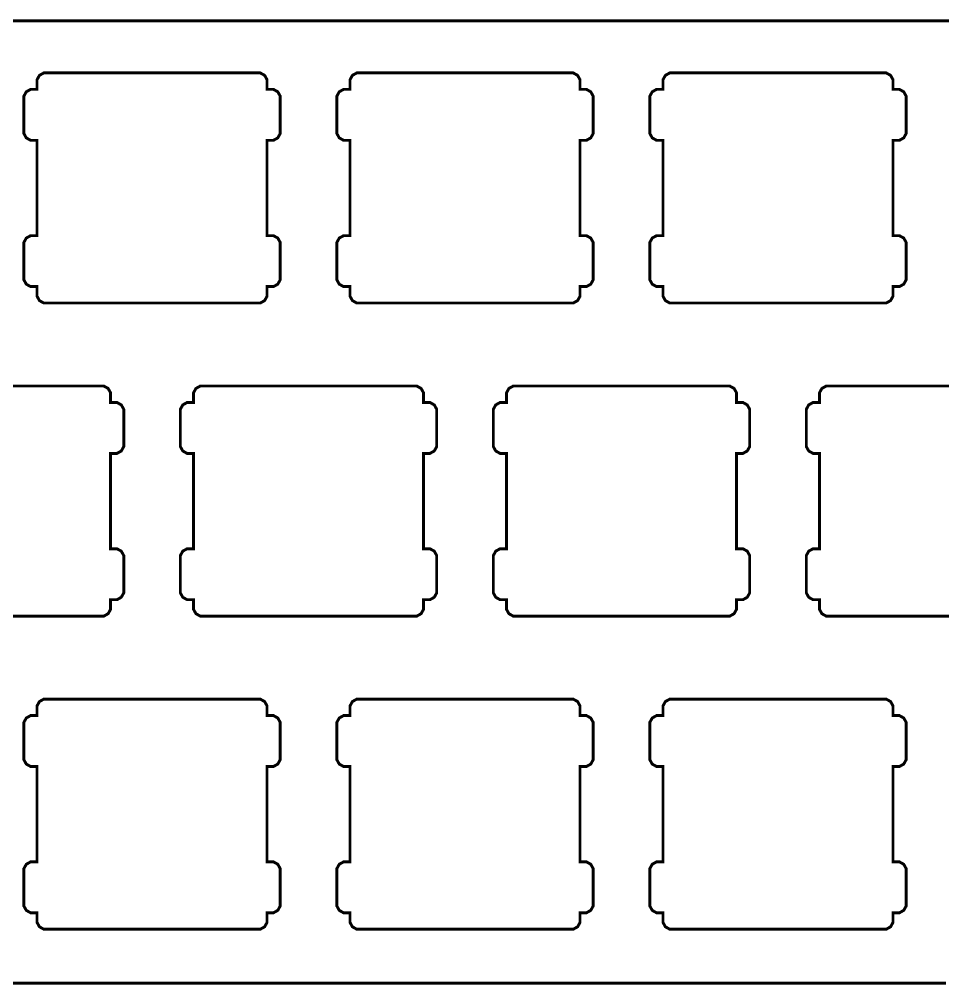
# Model space of a CAD drawing. Extents: x 0.13 to 8.82, y 0.12 to 2.43.
# Drawn here: x 4.344 to 6.557, y 0.115 to 2.428 of the extents above; entities that cross this region are included whole.
import ezdxf

# ---------------------------------------------------------------- set-up
doc = ezdxf.new("R2010")
doc.units = 0
doc.layers.get('0').update_dxf_attribs({"linetype": 'CONTINUOUS'})

msp = doc.modelspace()

# ---------------------------------------------------------------- linework, layer by layer
at = {"color": 0, "const_width": 0.006944}
for points in [[(6.64236, 2.42421), (6.32813, 2.42421), (6.00336, 2.42421), (5.67019, 2.42421), (5.33068, 2.42421), (4.98703, 2.42421), (4.64139, 2.42421), (4.29579, 2.42421)], [(4.28743, 0.998047), (4.3814, 0.998047), (4.46338, 0.998047), (4.52132, 0.998047), (4.54335, 0.998047), (4.54335, 0.998047), (4.54682, 0.998047), (4.55724, 1.00385), (4.56304, 1.01427), (4.56304, 1.01774), (4.56304, 1.01774), (4.56304, 1.02756), (4.56304, 1.03738), (4.56304, 1.03738), (4.56304, 1.03738), (4.56896, 1.03738), (4.57487, 1.03738), (4.57487, 1.03738), (4.57835, 1.03738), (4.58876, 1.04319), (4.59457, 1.0536), (4.59457, 1.05707), (4.59457, 1.05707), (4.59457, 1.07004), (4.59457, 1.09842), (4.59457, 1.12684), (4.59457, 1.13976), (4.59457, 1.13976), (4.59457, 1.14328), (4.58876, 1.1537), (4.57835, 1.15945), (4.57487, 1.15945), (4.57487, 1.15945), (4.56896, 1.15945), (4.56304, 1.15945), (4.56304, 1.15945), (4.56304, 1.15945), (4.56304, 1.19515), (4.56304, 1.27365), (4.56304, 1.35216), (4.56304, 1.3878), (4.56304, 1.3878), (4.56304, 1.3878), (4.56896, 1.3878), (4.57487, 1.3878), (4.57487, 1.3878), (4.57835, 1.3878), (4.58876, 1.39361), (4.59457, 1.40403), (4.59457, 1.4075), (4.59457, 1.4075), (4.59457, 1.42042), (4.59457, 1.44883), (4.59457, 1.47726), (4.59457, 1.49013), (4.59457, 1.49013), (4.59457, 1.49365), (4.58876, 1.50407), (4.57835, 1.50987), (4.57487, 1.50987), (4.57487, 1.50987), (4.56896, 1.50987), (4.56304, 1.50987), (4.56304, 1.50987), (4.56304, 1.50987), (4.56304, 1.51969), (4.56304, 1.52951), (4.56304, 1.52951), (4.56304, 1.53304), (4.55724, 1.54346), (4.54682, 1.54921), (4.54335, 1.54921), (4.54335, 1.54921), (4.52132, 1.54921), (4.46338, 1.54921), (4.3814, 1.54921), (4.28743, 1.54921)], [(6.6314, 1.54921), (6.53743, 1.54921), (6.44347, 1.54921), (6.36149, 1.54921), (6.30354, 1.54921), (6.28157, 1.54921), (6.28157, 1.54921), (6.27806, 1.54921), (6.26764, 1.54346), (6.26188, 1.53304), (6.26188, 1.52951), (6.26188, 1.52951), (6.26188, 1.51969), (6.26188, 1.50987), (6.26188, 1.50987), (6.26188, 1.50987), (6.25597, 1.50987), (6.25006, 1.50987), (6.25006, 1.50987), (6.24653, 1.50987), (6.23611, 1.50407), (6.23036, 1.49365), (6.23036, 1.49013), (6.23036, 1.49013), (6.23036, 1.47726), (6.23036, 1.44883), (6.23036, 1.42042), (6.23036, 1.4075), (6.23036, 1.4075), (6.23036, 1.40403), (6.23611, 1.39361), (6.24653, 1.3878), (6.25006, 1.3878), (6.25006, 1.3878), (6.25597, 1.3878), (6.26188, 1.3878), (6.26188, 1.3878), (6.26188, 1.3878), (6.26188, 1.35216), (6.26188, 1.27365), (6.26188, 1.19515), (6.26188, 1.15945), (6.26188, 1.15945), (6.26188, 1.15945), (6.25597, 1.15945), (6.25006, 1.15945), (6.25006, 1.15945), (6.24653, 1.15945), (6.23611, 1.1537), (6.23036, 1.14328), (6.23036, 1.13976), (6.23036, 1.13976), (6.23036, 1.12684), (6.23036, 1.09842), (6.23036, 1.07004), (6.23036, 1.05707), (6.23036, 1.05707), (6.23036, 1.0536), (6.23611, 1.04319), (6.24653, 1.03738), (6.25006, 1.03738), (6.25006, 1.03738), (6.25597, 1.03738), (6.26188, 1.03738), (6.26188, 1.03738), (6.26188, 1.03738), (6.26188, 1.02756), (6.26188, 1.01774), (6.26188, 1.01774), (6.26188, 1.01774), (6.26188, 1.01427), (6.26764, 1.00385), (6.27806, 0.998047), (6.28157, 0.998047), (6.28157, 0.998047), (6.30354, 0.998047), (6.36149, 0.998047), (6.44347, 0.998047), (6.53743, 0.998047), (6.6314, 0.998047)], [(4.11703, 0.118652), (4.47803, 0.118652), (4.83897, 0.118652), (5.19769, 0.118652), (5.55192, 0.118652), (5.89942, 0.118652), (6.23801, 0.118652), (6.56543, 0.118652)]]:
    msp.add_lwpolyline(points, dxfattribs=at)
for points in [[(4.38688, 1.76774), (4.38688, 1.76426), (4.39264, 1.75385), (4.40306, 1.74804), (4.40657, 1.74804), (4.40657, 1.74804), (4.42854, 1.74804), (4.48649, 1.74804), (4.56847, 1.74804), (4.66243, 1.74804), (4.7564, 1.74804), (4.83838, 1.74804), (4.89632, 1.74804), (4.91835, 1.74804), (4.91835, 1.74804), (4.92182, 1.74804), (4.93224, 1.75385), (4.93804, 1.76426), (4.93804, 1.76774), (4.93804, 1.76774), (4.93804, 1.77756), (4.93804, 1.78737), (4.93804, 1.78737), (4.93804, 1.78737), (4.94396, 1.78737), (4.94987, 1.78737), (4.94987, 1.78737), (4.95335, 1.78737), (4.96376, 1.79318), (4.96957, 1.8036), (4.96957, 1.80707), (4.96957, 1.80707), (4.96957, 1.82004), (4.96957, 1.84842), (4.96957, 1.87685), (4.96957, 1.88976), (4.96957, 1.88976), (4.96957, 1.89328), (4.96376, 1.90369), (4.95335, 1.90944), (4.94987, 1.90944), (4.94987, 1.90944), (4.94396, 1.90944), (4.93804, 1.90944), (4.93804, 1.90944), (4.93804, 1.90944), (4.93804, 1.94515), (4.93804, 2.02365), (4.93804, 2.10215), (4.93804, 2.13781), (4.93804, 2.13781), (4.93804, 2.13781), (4.94396, 2.13781), (4.94987, 2.13781), (4.94987, 2.13781), (4.95335, 2.13781), (4.96376, 2.14361), (4.96957, 2.15403), (4.96957, 2.1575), (4.96957, 2.1575), (4.96957, 2.17042), (4.96957, 2.19883), (4.96957, 2.22726), (4.96957, 2.24013), (4.96957, 2.24013), (4.96957, 2.24365), (4.96376, 2.25407), (4.95335, 2.25987), (4.94987, 2.25987), (4.94987, 2.25987), (4.94396, 2.25987), (4.93804, 2.25987), (4.93804, 2.25987), (4.93804, 2.25987), (4.93804, 2.26969), (4.93804, 2.27951), (4.93804, 2.27951), (4.93804, 2.28304), (4.93224, 2.29346), (4.92182, 2.29921), (4.91835, 2.29921), (4.91835, 2.29921), (4.89632, 2.29921), (4.83838, 2.29921), (4.7564, 2.29921), (4.66243, 2.29921), (4.56847, 2.29921), (4.48649, 2.29921), (4.42854, 2.29921), (4.40657, 2.29921), (4.40657, 2.29921), (4.40306, 2.29921), (4.39264, 2.29346), (4.38688, 2.28304), (4.38688, 2.27951), (4.38688, 2.27951), (4.38688, 2.26969), (4.38688, 2.25987), (4.38688, 2.25987), (4.38688, 2.25987), (4.38097, 2.25987), (4.37506, 2.25987), (4.37506, 2.25987), (4.37153, 2.25987), (4.36111, 2.25407), (4.35536, 2.24365), (4.35536, 2.24013), (4.35536, 2.24013), (4.35536, 2.22726), (4.35536, 2.19883), (4.35536, 2.17042), (4.35536, 2.1575), (4.35536, 2.1575), (4.35536, 2.15403), (4.36111, 2.14361), (4.37153, 2.13781), (4.37506, 2.13781), (4.37506, 2.13781), (4.38097, 2.13781), (4.38688, 2.13781), (4.38688, 2.13781), (4.38688, 2.13781), (4.38688, 2.10215), (4.38688, 2.02365), (4.38688, 1.94515), (4.38688, 1.90944), (4.38688, 1.90944), (4.38688, 1.90944), (4.38097, 1.90944), (4.37506, 1.90944), (4.37506, 1.90944), (4.37153, 1.90944), (4.36111, 1.90369), (4.35536, 1.89328), (4.35536, 1.88976), (4.35536, 1.88976), (4.35536, 1.87685), (4.35536, 1.84842), (4.35536, 1.82004), (4.35536, 1.80707), (4.35536, 1.80707), (4.35536, 1.8036), (4.36111, 1.79318), (4.37153, 1.78737), (4.37506, 1.78737), (4.37506, 1.78737), (4.38097, 1.78737), (4.38688, 1.78737), (4.38688, 1.78737), (4.38688, 1.78737), (4.38688, 1.77756), (4.38688, 1.76774), (4.38688, 1.76774)], [(5.13688, 1.76774), (5.13688, 1.76426), (5.14264, 1.75385), (5.15306, 1.74804), (5.15657, 1.74804), (5.15657, 1.74804), (5.17854, 1.74804), (5.23649, 1.74804), (5.31847, 1.74804), (5.41243, 1.74804), (5.5064, 1.74804), (5.58838, 1.74804), (5.64632, 1.74804), (5.66835, 1.74804), (5.66835, 1.74804), (5.67182, 1.74804), (5.68224, 1.75385), (5.68804, 1.76426), (5.68804, 1.76774), (5.68804, 1.76774), (5.68804, 1.77756), (5.68804, 1.78737), (5.68804, 1.78737), (5.68804, 1.78737), (5.69396, 1.78737), (5.69987, 1.78737), (5.69987, 1.78737), (5.70335, 1.78737), (5.71376, 1.79318), (5.71957, 1.8036), (5.71957, 1.80707), (5.71957, 1.80707), (5.71957, 1.82004), (5.71957, 1.84842), (5.71957, 1.87685), (5.71957, 1.88976), (5.71957, 1.88976), (5.71957, 1.89328), (5.71376, 1.90369), (5.70335, 1.90944), (5.69987, 1.90944), (5.69987, 1.90944), (5.69396, 1.90944), (5.68804, 1.90944), (5.68804, 1.90944), (5.68804, 1.90944), (5.68804, 1.94515), (5.68804, 2.02365), (5.68804, 2.10215), (5.68804, 2.13781), (5.68804, 2.13781), (5.68804, 2.13781), (5.69396, 2.13781), (5.69987, 2.13781), (5.69987, 2.13781), (5.70335, 2.13781), (5.71376, 2.14361), (5.71957, 2.15403), (5.71957, 2.1575), (5.71957, 2.1575), (5.71957, 2.17042), (5.71957, 2.19883), (5.71957, 2.22726), (5.71957, 2.24013), (5.71957, 2.24013), (5.71957, 2.24365), (5.71376, 2.25407), (5.70335, 2.25987), (5.69987, 2.25987), (5.69987, 2.25987), (5.69396, 2.25987), (5.68804, 2.25987), (5.68804, 2.25987), (5.68804, 2.25987), (5.68804, 2.26969), (5.68804, 2.27951), (5.68804, 2.27951), (5.68804, 2.28304), (5.68224, 2.29346), (5.67182, 2.29921), (5.66835, 2.29921), (5.66835, 2.29921), (5.64632, 2.29921), (5.58838, 2.29921), (5.5064, 2.29921), (5.41243, 2.29921), (5.31847, 2.29921), (5.23649, 2.29921), (5.17854, 2.29921), (5.15657, 2.29921), (5.15657, 2.29921), (5.15306, 2.29921), (5.14264, 2.29346), (5.13688, 2.28304), (5.13688, 2.27951), (5.13688, 2.27951), (5.13688, 2.26969), (5.13688, 2.25987), (5.13688, 2.25987), (5.13688, 2.25987), (5.13097, 2.25987), (5.12506, 2.25987), (5.12506, 2.25987), (5.12153, 2.25987), (5.11111, 2.25407), (5.10536, 2.24365), (5.10536, 2.24013), (5.10536, 2.24013), (5.10536, 2.22726), (5.10536, 2.19883), (5.10536, 2.17042), (5.10536, 2.1575), (5.10536, 2.1575), (5.10536, 2.15403), (5.11111, 2.14361), (5.12153, 2.13781), (5.12506, 2.13781), (5.12506, 2.13781), (5.13097, 2.13781), (5.13688, 2.13781), (5.13688, 2.13781), (5.13688, 2.13781), (5.13688, 2.10215), (5.13688, 2.02365), (5.13688, 1.94515), (5.13688, 1.90944), (5.13688, 1.90944), (5.13688, 1.90944), (5.13097, 1.90944), (5.12506, 1.90944), (5.12506, 1.90944), (5.12153, 1.90944), (5.11111, 1.90369), (5.10536, 1.89328), (5.10536, 1.88976), (5.10536, 1.88976), (5.10536, 1.87685), (5.10536, 1.84842), (5.10536, 1.82004), (5.10536, 1.80707), (5.10536, 1.80707), (5.10536, 1.8036), (5.11111, 1.79318), (5.12153, 1.78737), (5.12506, 1.78737), (5.12506, 1.78737), (5.13097, 1.78737), (5.13688, 1.78737), (5.13688, 1.78737), (5.13688, 1.78737), (5.13688, 1.77756), (5.13688, 1.76774), (5.13688, 1.76774)], [(5.88688, 1.76774), (5.88688, 1.76426), (5.89264, 1.75385), (5.90306, 1.74804), (5.90657, 1.74804), (5.90657, 1.74804), (5.92854, 1.74804), (5.98649, 1.74804), (6.06847, 1.74804), (6.16243, 1.74804), (6.2564, 1.74804), (6.33838, 1.74804), (6.39632, 1.74804), (6.41835, 1.74804), (6.41835, 1.74804), (6.42182, 1.74804), (6.43224, 1.75385), (6.43804, 1.76426), (6.43804, 1.76774), (6.43804, 1.76774), (6.43804, 1.77756), (6.43804, 1.78737), (6.43804, 1.78737), (6.43804, 1.78737), (6.44396, 1.78737), (6.44987, 1.78737), (6.44987, 1.78737), (6.45335, 1.78737), (6.46376, 1.79318), (6.46957, 1.8036), (6.46957, 1.80707), (6.46957, 1.80707), (6.46957, 1.82004), (6.46957, 1.84842), (6.46957, 1.87685), (6.46957, 1.88976), (6.46957, 1.88976), (6.46957, 1.89328), (6.46376, 1.90369), (6.45335, 1.90944), (6.44987, 1.90944), (6.44987, 1.90944), (6.44396, 1.90944), (6.43804, 1.90944), (6.43804, 1.90944), (6.43804, 1.90944), (6.43804, 1.94515), (6.43804, 2.02365), (6.43804, 2.10215), (6.43804, 2.13781), (6.43804, 2.13781), (6.43804, 2.13781), (6.44396, 2.13781), (6.44987, 2.13781), (6.44987, 2.13781), (6.45335, 2.13781), (6.46376, 2.14361), (6.46957, 2.15403), (6.46957, 2.1575), (6.46957, 2.1575), (6.46957, 2.17042), (6.46957, 2.19883), (6.46957, 2.22726), (6.46957, 2.24013), (6.46957, 2.24013), (6.46957, 2.24365), (6.46376, 2.25407), (6.45335, 2.25987), (6.44987, 2.25987), (6.44987, 2.25987), (6.44396, 2.25987), (6.43804, 2.25987), (6.43804, 2.25987), (6.43804, 2.25987), (6.43804, 2.26969), (6.43804, 2.27951), (6.43804, 2.27951), (6.43804, 2.28304), (6.43224, 2.29346), (6.42182, 2.29921), (6.41835, 2.29921), (6.41835, 2.29921), (6.39632, 2.29921), (6.33838, 2.29921), (6.2564, 2.29921), (6.16243, 2.29921), (6.06847, 2.29921), (5.98649, 2.29921), (5.92854, 2.29921), (5.90657, 2.29921), (5.90657, 2.29921), (5.90306, 2.29921), (5.89264, 2.29346), (5.88688, 2.28304), (5.88688, 2.27951), (5.88688, 2.27951), (5.88688, 2.26969), (5.88688, 2.25987), (5.88688, 2.25987), (5.88688, 2.25987), (5.88097, 2.25987), (5.87506, 2.25987), (5.87506, 2.25987), (5.87153, 2.25987), (5.86111, 2.25407), (5.85536, 2.24365), (5.85536, 2.24013), (5.85536, 2.24013), (5.85536, 2.22726), (5.85536, 2.19883), (5.85536, 2.17042), (5.85536, 2.1575), (5.85536, 2.1575), (5.85536, 2.15403), (5.86111, 2.14361), (5.87153, 2.13781), (5.87506, 2.13781), (5.87506, 2.13781), (5.88097, 2.13781), (5.88688, 2.13781), (5.88688, 2.13781), (5.88688, 2.13781), (5.88688, 2.10215), (5.88688, 2.02365), (5.88688, 1.94515), (5.88688, 1.90944), (5.88688, 1.90944), (5.88688, 1.90944), (5.88097, 1.90944), (5.87506, 1.90944), (5.87506, 1.90944), (5.87153, 1.90944), (5.86111, 1.90369), (5.85536, 1.89328), (5.85536, 1.88976), (5.85536, 1.88976), (5.85536, 1.87685), (5.85536, 1.84842), (5.85536, 1.82004), (5.85536, 1.80707), (5.85536, 1.80707), (5.85536, 1.8036), (5.86111, 1.79318), (5.87153, 1.78737), (5.87506, 1.78737), (5.87506, 1.78737), (5.88097, 1.78737), (5.88688, 1.78737), (5.88688, 1.78737), (5.88688, 1.78737), (5.88688, 1.77756), (5.88688, 1.76774), (5.88688, 1.76774)], [(4.76188, 1.01774), (4.76188, 1.01427), (4.76764, 1.00385), (4.77806, 0.998047), (4.78157, 0.998047), (4.78157, 0.998047), (4.80354, 0.998047), (4.86149, 0.998047), (4.94347, 0.998047), (5.03743, 0.998047), (5.1314, 0.998047), (5.21338, 0.998047), (5.27132, 0.998047), (5.29335, 0.998047), (5.29335, 0.998047), (5.29682, 0.998047), (5.30724, 1.00385), (5.31304, 1.01427), (5.31304, 1.01774), (5.31304, 1.01774), (5.31304, 1.02756), (5.31304, 1.03738), (5.31304, 1.03738), (5.31304, 1.03738), (5.31896, 1.03738), (5.32487, 1.03738), (5.32487, 1.03738), (5.32835, 1.03738), (5.33876, 1.04319), (5.34457, 1.0536), (5.34457, 1.05707), (5.34457, 1.05707), (5.34457, 1.07004), (5.34457, 1.09842), (5.34457, 1.12684), (5.34457, 1.13976), (5.34457, 1.13976), (5.34457, 1.14328), (5.33876, 1.1537), (5.32835, 1.15945), (5.32487, 1.15945), (5.32487, 1.15945), (5.31896, 1.15945), (5.31304, 1.15945), (5.31304, 1.15945), (5.31304, 1.15945), (5.31304, 1.19515), (5.31304, 1.27365), (5.31304, 1.35216), (5.31304, 1.3878), (5.31304, 1.3878), (5.31304, 1.3878), (5.31896, 1.3878), (5.32487, 1.3878), (5.32487, 1.3878), (5.32835, 1.3878), (5.33876, 1.39361), (5.34457, 1.40403), (5.34457, 1.4075), (5.34457, 1.4075), (5.34457, 1.42042), (5.34457, 1.44883), (5.34457, 1.47726), (5.34457, 1.49013), (5.34457, 1.49013), (5.34457, 1.49365), (5.33876, 1.50407), (5.32835, 1.50987), (5.32487, 1.50987), (5.32487, 1.50987), (5.31896, 1.50987), (5.31304, 1.50987), (5.31304, 1.50987), (5.31304, 1.50987), (5.31304, 1.51969), (5.31304, 1.52951), (5.31304, 1.52951), (5.31304, 1.53304), (5.30724, 1.54346), (5.29682, 1.54921), (5.29335, 1.54921), (5.29335, 1.54921), (5.27132, 1.54921), (5.21338, 1.54921), (5.1314, 1.54921), (5.03743, 1.54921), (4.94347, 1.54921), (4.86149, 1.54921), (4.80354, 1.54921), (4.78157, 1.54921), (4.78157, 1.54921), (4.77806, 1.54921), (4.76764, 1.54346), (4.76188, 1.53304), (4.76188, 1.52951), (4.76188, 1.52951), (4.76188, 1.51969), (4.76188, 1.50987), (4.76188, 1.50987), (4.76188, 1.50987), (4.75597, 1.50987), (4.75006, 1.50987), (4.75006, 1.50987), (4.74653, 1.50987), (4.73611, 1.50407), (4.73036, 1.49365), (4.73036, 1.49013), (4.73036, 1.49013), (4.73036, 1.47726), (4.73036, 1.44883), (4.73036, 1.42042), (4.73036, 1.4075), (4.73036, 1.4075), (4.73036, 1.40403), (4.73611, 1.39361), (4.74653, 1.3878), (4.75006, 1.3878), (4.75006, 1.3878), (4.75597, 1.3878), (4.76188, 1.3878), (4.76188, 1.3878), (4.76188, 1.3878), (4.76188, 1.35216), (4.76188, 1.27365), (4.76188, 1.19515), (4.76188, 1.15945), (4.76188, 1.15945), (4.76188, 1.15945), (4.75597, 1.15945), (4.75006, 1.15945), (4.75006, 1.15945), (4.74653, 1.15945), (4.73611, 1.1537), (4.73036, 1.14328), (4.73036, 1.13976), (4.73036, 1.13976), (4.73036, 1.12684), (4.73036, 1.09842), (4.73036, 1.07004), (4.73036, 1.05707), (4.73036, 1.05707), (4.73036, 1.0536), (4.73611, 1.04319), (4.74653, 1.03738), (4.75006, 1.03738), (4.75006, 1.03738), (4.75597, 1.03738), (4.76188, 1.03738), (4.76188, 1.03738), (4.76188, 1.03738), (4.76188, 1.02756), (4.76188, 1.01774), (4.76188, 1.01774)], [(5.51188, 1.01774), (5.51188, 1.01427), (5.51764, 1.00385), (5.52806, 0.998047), (5.53157, 0.998047), (5.53157, 0.998047), (5.55354, 0.998047), (5.61149, 0.998047), (5.69347, 0.998047), (5.78743, 0.998047), (5.8814, 0.998047), (5.96338, 0.998047), (6.02132, 0.998047), (6.04335, 0.998047), (6.04335, 0.998047), (6.04682, 0.998047), (6.05724, 1.00385), (6.06304, 1.01427), (6.06304, 1.01774), (6.06304, 1.01774), (6.06304, 1.02756), (6.06304, 1.03738), (6.06304, 1.03738), (6.06304, 1.03738), (6.06896, 1.03738), (6.07487, 1.03738), (6.07487, 1.03738), (6.07835, 1.03738), (6.08876, 1.04319), (6.09457, 1.0536), (6.09457, 1.05707), (6.09457, 1.05707), (6.09457, 1.07004), (6.09457, 1.09842), (6.09457, 1.12684), (6.09457, 1.13976), (6.09457, 1.13976), (6.09457, 1.14328), (6.08876, 1.1537), (6.07835, 1.15945), (6.07487, 1.15945), (6.07487, 1.15945), (6.06896, 1.15945), (6.06304, 1.15945), (6.06304, 1.15945), (6.06304, 1.15945), (6.06304, 1.19515), (6.06304, 1.27365), (6.06304, 1.35216), (6.06304, 1.3878), (6.06304, 1.3878), (6.06304, 1.3878), (6.06896, 1.3878), (6.07487, 1.3878), (6.07487, 1.3878), (6.07835, 1.3878), (6.08876, 1.39361), (6.09457, 1.40403), (6.09457, 1.4075), (6.09457, 1.4075), (6.09457, 1.42042), (6.09457, 1.44883), (6.09457, 1.47726), (6.09457, 1.49013), (6.09457, 1.49013), (6.09457, 1.49365), (6.08876, 1.50407), (6.07835, 1.50987), (6.07487, 1.50987), (6.07487, 1.50987), (6.06896, 1.50987), (6.06304, 1.50987), (6.06304, 1.50987), (6.06304, 1.50987), (6.06304, 1.51969), (6.06304, 1.52951), (6.06304, 1.52951), (6.06304, 1.53304), (6.05724, 1.54346), (6.04682, 1.54921), (6.04335, 1.54921), (6.04335, 1.54921), (6.02132, 1.54921), (5.96338, 1.54921), (5.8814, 1.54921), (5.78743, 1.54921), (5.69347, 1.54921), (5.61149, 1.54921), (5.55354, 1.54921), (5.53157, 1.54921), (5.53157, 1.54921), (5.52806, 1.54921), (5.51764, 1.54346), (5.51188, 1.53304), (5.51188, 1.52951), (5.51188, 1.52951), (5.51188, 1.51969), (5.51188, 1.50987), (5.51188, 1.50987), (5.51188, 1.50987), (5.50597, 1.50987), (5.50006, 1.50987), (5.50006, 1.50987), (5.49653, 1.50987), (5.48611, 1.50407), (5.48036, 1.49365), (5.48036, 1.49013), (5.48036, 1.49013), (5.48036, 1.47726), (5.48036, 1.44883), (5.48036, 1.42042), (5.48036, 1.4075), (5.48036, 1.4075), (5.48036, 1.40403), (5.48611, 1.39361), (5.49653, 1.3878), (5.50006, 1.3878), (5.50006, 1.3878), (5.50597, 1.3878), (5.51188, 1.3878), (5.51188, 1.3878), (5.51188, 1.3878), (5.51188, 1.35216), (5.51188, 1.27365), (5.51188, 1.19515), (5.51188, 1.15945), (5.51188, 1.15945), (5.51188, 1.15945), (5.50597, 1.15945), (5.50006, 1.15945), (5.50006, 1.15945), (5.49653, 1.15945), (5.48611, 1.1537), (5.48036, 1.14328), (5.48036, 1.13976), (5.48036, 1.13976), (5.48036, 1.12684), (5.48036, 1.09842), (5.48036, 1.07004), (5.48036, 1.05707), (5.48036, 1.05707), (5.48036, 1.0536), (5.48611, 1.04319), (5.49653, 1.03738), (5.50006, 1.03738), (5.50006, 1.03738), (5.50597, 1.03738), (5.51188, 1.03738), (5.51188, 1.03738), (5.51188, 1.03738), (5.51188, 1.02756), (5.51188, 1.01774), (5.51188, 1.01774)], [(4.38688, 0.26774), (4.38688, 0.264268), (4.39264, 0.253851), (4.40306, 0.248047), (4.40657, 0.248047), (4.40657, 0.248047), (4.42854, 0.248047), (4.48649, 0.248047), (4.56847, 0.248047), (4.66243, 0.248047), (4.7564, 0.248047), (4.83838, 0.248047), (4.89632, 0.248047), (4.91835, 0.248047), (4.91835, 0.248047), (4.92182, 0.248047), (4.93224, 0.253851), (4.93804, 0.264268), (4.93804, 0.26774), (4.93804, 0.26774), (4.93804, 0.277561), (4.93804, 0.287381), (4.93804, 0.287381), (4.93804, 0.287381), (4.94396, 0.287381), (4.94987, 0.287381), (4.94987, 0.287381), (4.95335, 0.287381), (4.96376, 0.293186), (4.96957, 0.303603), (4.96957, 0.307075), (4.96957, 0.307075), (4.96957, 0.320042), (4.96957, 0.348415), (4.96957, 0.376844), (4.96957, 0.389757), (4.96957, 0.389757), (4.96957, 0.393283), (4.96376, 0.4037), (4.95335, 0.409451), (4.94987, 0.409451), (4.94987, 0.409451), (4.94396, 0.409451), (4.93804, 0.409451), (4.93804, 0.409451), (4.93804, 0.409451), (4.93804, 0.44515), (4.93804, 0.523654), (4.93804, 0.60216), (4.93804, 0.637804), (4.93804, 0.637804), (4.93804, 0.637804), (4.94396, 0.637804), (4.94987, 0.637804), (4.94987, 0.637804), (4.95335, 0.637804), (4.96376, 0.643608), (4.96957, 0.654025), (4.96957, 0.657497), (4.96957, 0.657497), (4.96957, 0.67041), (4.96957, 0.698839), (4.96957, 0.727268), (4.96957, 0.740126), (4.96957, 0.740126), (4.96957, 0.743653), (4.96376, 0.754069), (4.95335, 0.759874), (4.94987, 0.759874), (4.94987, 0.759874), (4.94396, 0.759874), (4.93804, 0.759874), (4.93804, 0.759874), (4.93804, 0.759874), (4.93804, 0.769694), (4.93804, 0.779514), (4.93804, 0.779514), (4.93804, 0.78304), (4.93224, 0.793457), (4.92182, 0.799208), (4.91835, 0.799208), (4.91835, 0.799208), (4.89632, 0.799208), (4.83838, 0.799208), (4.7564, 0.799208), (4.66243, 0.799208), (4.56847, 0.799208), (4.48649, 0.799208), (4.42854, 0.799208), (4.40657, 0.799208), (4.40657, 0.799208), (4.40306, 0.799208), (4.39264, 0.793457), (4.38688, 0.78304), (4.38688, 0.779514), (4.38688, 0.779514), (4.38688, 0.769694), (4.38688, 0.759874), (4.38688, 0.759874), (4.38688, 0.759874), (4.38097, 0.759874), (4.37506, 0.759874), (4.37506, 0.759874), (4.37153, 0.759874), (4.36111, 0.754069), (4.35536, 0.743653), (4.35536, 0.740126), (4.35536, 0.740126), (4.35536, 0.727268), (4.35536, 0.698839), (4.35536, 0.67041), (4.35536, 0.657497), (4.35536, 0.657497), (4.35536, 0.654025), (4.36111, 0.643608), (4.37153, 0.637804), (4.37506, 0.637804), (4.37506, 0.637804), (4.38097, 0.637804), (4.38688, 0.637804), (4.38688, 0.637804), (4.38688, 0.637804), (4.38688, 0.60216), (4.38688, 0.523654), (4.38688, 0.44515), (4.38688, 0.409451), (4.38688, 0.409451), (4.38688, 0.409451), (4.38097, 0.409451), (4.37506, 0.409451), (4.37506, 0.409451), (4.37153, 0.409451), (4.36111, 0.4037), (4.35536, 0.393283), (4.35536, 0.389757), (4.35536, 0.389757), (4.35536, 0.376844), (4.35536, 0.348415), (4.35536, 0.320042), (4.35536, 0.307075), (4.35536, 0.307075), (4.35536, 0.303603), (4.36111, 0.293186), (4.37153, 0.287381), (4.37506, 0.287381), (4.37506, 0.287381), (4.38097, 0.287381), (4.38688, 0.287381), (4.38688, 0.287381), (4.38688, 0.287381), (4.38688, 0.277561), (4.38688, 0.26774), (4.38688, 0.26774)], [(5.13688, 0.26774), (5.13688, 0.264268), (5.14264, 0.253851), (5.15306, 0.248047), (5.15657, 0.248047), (5.15657, 0.248047), (5.17854, 0.248047), (5.23649, 0.248047), (5.31847, 0.248047), (5.41243, 0.248047), (5.5064, 0.248047), (5.58838, 0.248047), (5.64632, 0.248047), (5.66835, 0.248047), (5.66835, 0.248047), (5.67182, 0.248047), (5.68224, 0.253851), (5.68804, 0.264268), (5.68804, 0.26774), (5.68804, 0.26774), (5.68804, 0.277561), (5.68804, 0.287381), (5.68804, 0.287381), (5.68804, 0.287381), (5.69396, 0.287381), (5.69987, 0.287381), (5.69987, 0.287381), (5.70335, 0.287381), (5.71376, 0.293186), (5.71957, 0.303603), (5.71957, 0.307075), (5.71957, 0.307075), (5.71957, 0.320042), (5.71957, 0.348415), (5.71957, 0.376844), (5.71957, 0.389757), (5.71957, 0.389757), (5.71957, 0.393283), (5.71376, 0.4037), (5.70335, 0.409451), (5.69987, 0.409451), (5.69987, 0.409451), (5.69396, 0.409451), (5.68804, 0.409451), (5.68804, 0.409451), (5.68804, 0.409451), (5.68804, 0.44515), (5.68804, 0.523654), (5.68804, 0.60216), (5.68804, 0.637804), (5.68804, 0.637804), (5.68804, 0.637804), (5.69396, 0.637804), (5.69987, 0.637804), (5.69987, 0.637804), (5.70335, 0.637804), (5.71376, 0.643608), (5.71957, 0.654025), (5.71957, 0.657497), (5.71957, 0.657497), (5.71957, 0.67041), (5.71957, 0.698839), (5.71957, 0.727268), (5.71957, 0.740126), (5.71957, 0.740126), (5.71957, 0.743653), (5.71376, 0.754069), (5.70335, 0.759874), (5.69987, 0.759874), (5.69987, 0.759874), (5.69396, 0.759874), (5.68804, 0.759874), (5.68804, 0.759874), (5.68804, 0.759874), (5.68804, 0.769694), (5.68804, 0.779514), (5.68804, 0.779514), (5.68804, 0.78304), (5.68224, 0.793457), (5.67182, 0.799208), (5.66835, 0.799208), (5.66835, 0.799208), (5.64632, 0.799208), (5.58838, 0.799208), (5.5064, 0.799208), (5.41243, 0.799208), (5.31847, 0.799208), (5.23649, 0.799208), (5.17854, 0.799208), (5.15657, 0.799208), (5.15657, 0.799208), (5.15306, 0.799208), (5.14264, 0.793457), (5.13688, 0.78304), (5.13688, 0.779514), (5.13688, 0.779514), (5.13688, 0.769694), (5.13688, 0.759874), (5.13688, 0.759874), (5.13688, 0.759874), (5.13097, 0.759874), (5.12506, 0.759874), (5.12506, 0.759874), (5.12153, 0.759874), (5.11111, 0.754069), (5.10536, 0.743653), (5.10536, 0.740126), (5.10536, 0.740126), (5.10536, 0.727268), (5.10536, 0.698839), (5.10536, 0.67041), (5.10536, 0.657497), (5.10536, 0.657497), (5.10536, 0.654025), (5.11111, 0.643608), (5.12153, 0.637804), (5.12506, 0.637804), (5.12506, 0.637804), (5.13097, 0.637804), (5.13688, 0.637804), (5.13688, 0.637804), (5.13688, 0.637804), (5.13688, 0.60216), (5.13688, 0.523654), (5.13688, 0.44515), (5.13688, 0.409451), (5.13688, 0.409451), (5.13688, 0.409451), (5.13097, 0.409451), (5.12506, 0.409451), (5.12506, 0.409451), (5.12153, 0.409451), (5.11111, 0.4037), (5.10536, 0.393283), (5.10536, 0.389757), (5.10536, 0.389757), (5.10536, 0.376844), (5.10536, 0.348415), (5.10536, 0.320042), (5.10536, 0.307075), (5.10536, 0.307075), (5.10536, 0.303603), (5.11111, 0.293186), (5.12153, 0.287381), (5.12506, 0.287381), (5.12506, 0.287381), (5.13097, 0.287381), (5.13688, 0.287381), (5.13688, 0.287381), (5.13688, 0.287381), (5.13688, 0.277561), (5.13688, 0.26774), (5.13688, 0.26774)], [(5.88688, 0.26774), (5.88688, 0.264268), (5.89264, 0.253851), (5.90306, 0.248047), (5.90657, 0.248047), (5.90657, 0.248047), (5.92854, 0.248047), (5.98649, 0.248047), (6.06847, 0.248047), (6.16243, 0.248047), (6.2564, 0.248047), (6.33838, 0.248047), (6.39632, 0.248047), (6.41835, 0.248047), (6.41835, 0.248047), (6.42182, 0.248047), (6.43224, 0.253851), (6.43804, 0.264268), (6.43804, 0.26774), (6.43804, 0.26774), (6.43804, 0.277561), (6.43804, 0.287381), (6.43804, 0.287381), (6.43804, 0.287381), (6.44396, 0.287381), (6.44987, 0.287381), (6.44987, 0.287381), (6.45335, 0.287381), (6.46376, 0.293186), (6.46957, 0.303603), (6.46957, 0.307075), (6.46957, 0.307075), (6.46957, 0.320042), (6.46957, 0.348415), (6.46957, 0.376844), (6.46957, 0.389757), (6.46957, 0.389757), (6.46957, 0.393283), (6.46376, 0.4037), (6.45335, 0.409451), (6.44987, 0.409451), (6.44987, 0.409451), (6.44396, 0.409451), (6.43804, 0.409451), (6.43804, 0.409451), (6.43804, 0.409451), (6.43804, 0.44515), (6.43804, 0.523654), (6.43804, 0.60216), (6.43804, 0.637804), (6.43804, 0.637804), (6.43804, 0.637804), (6.44396, 0.637804), (6.44987, 0.637804), (6.44987, 0.637804), (6.45335, 0.637804), (6.46376, 0.643608), (6.46957, 0.654025), (6.46957, 0.657497), (6.46957, 0.657497), (6.46957, 0.67041), (6.46957, 0.698839), (6.46957, 0.727268), (6.46957, 0.740126), (6.46957, 0.740126), (6.46957, 0.743653), (6.46376, 0.754069), (6.45335, 0.759874), (6.44987, 0.759874), (6.44987, 0.759874), (6.44396, 0.759874), (6.43804, 0.759874), (6.43804, 0.759874), (6.43804, 0.759874), (6.43804, 0.769694), (6.43804, 0.779514), (6.43804, 0.779514), (6.43804, 0.78304), (6.43224, 0.793457), (6.42182, 0.799208), (6.41835, 0.799208), (6.41835, 0.799208), (6.39632, 0.799208), (6.33838, 0.799208), (6.2564, 0.799208), (6.16243, 0.799208), (6.06847, 0.799208), (5.98649, 0.799208), (5.92854, 0.799208), (5.90657, 0.799208), (5.90657, 0.799208), (5.90306, 0.799208), (5.89264, 0.793457), (5.88688, 0.78304), (5.88688, 0.779514), (5.88688, 0.779514), (5.88688, 0.769694), (5.88688, 0.759874), (5.88688, 0.759874), (5.88688, 0.759874), (5.88097, 0.759874), (5.87506, 0.759874), (5.87506, 0.759874), (5.87153, 0.759874), (5.86111, 0.754069), (5.85536, 0.743653), (5.85536, 0.740126), (5.85536, 0.740126), (5.85536, 0.727268), (5.85536, 0.698839), (5.85536, 0.67041), (5.85536, 0.657497), (5.85536, 0.657497), (5.85536, 0.654025), (5.86111, 0.643608), (5.87153, 0.637804), (5.87506, 0.637804), (5.87506, 0.637804), (5.88097, 0.637804), (5.88688, 0.637804), (5.88688, 0.637804), (5.88688, 0.637804), (5.88688, 0.60216), (5.88688, 0.523654), (5.88688, 0.44515), (5.88688, 0.409451), (5.88688, 0.409451), (5.88688, 0.409451), (5.88097, 0.409451), (5.87506, 0.409451), (5.87506, 0.409451), (5.87153, 0.409451), (5.86111, 0.4037), (5.85536, 0.393283), (5.85536, 0.389757), (5.85536, 0.389757), (5.85536, 0.376844), (5.85536, 0.348415), (5.85536, 0.320042), (5.85536, 0.307075), (5.85536, 0.307075), (5.85536, 0.303603), (5.86111, 0.293186), (5.87153, 0.287381), (5.87506, 0.287381), (5.87506, 0.287381), (5.88097, 0.287381), (5.88688, 0.287381), (5.88688, 0.287381), (5.88688, 0.287381), (5.88688, 0.277561), (5.88688, 0.26774), (5.88688, 0.26774)]]:
    msp.add_lwpolyline(points, close=True, dxfattribs=at)

doc.saveas('drawing.dxf')
